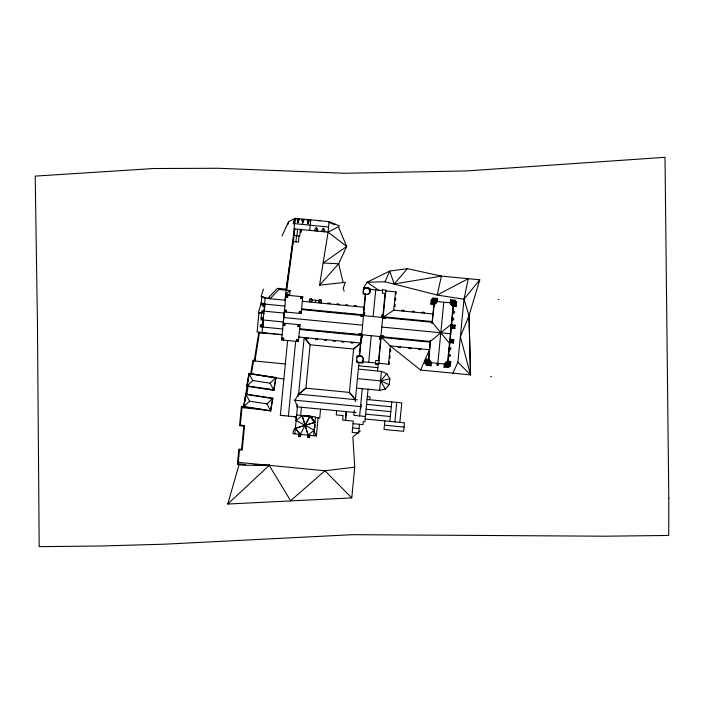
<?xml version="1.0" encoding="UTF-8"?>
<svg xmlns="http://www.w3.org/2000/svg" width="704" height="704" viewBox="0 0 704 704"><rect width="100%" height="100%" fill="white"/><g stroke="black" fill="none" stroke-linecap="round" stroke-linejoin="round"><path stroke-width="1.06" d="M453.587 327.281L451.739 327.826L451.018 327.034L451.933 325.354L452.751 327.888L453.561 327.228L452.954 325.45L451.713 327.809M262.847 327.061L263.314 320.003M377.511 370.982L378.162 364.329L375.417 364.065L375.778 360.395L379.174 360.73L378.84 364.118L375.443 363.792M345.479 420.367L346.289 411.629L345.444 420.358M296.261 418.845L296.446 416.874L280.342 415.307L287.61 340.507M318.12 417.894L316.369 435.961L293.022 433.69L293.322 430.593L295.337 428.34L314.943 422.365L309.954 416.302L302.139 415.545L308.475 436.269L308.106 435.151L308.66 434.711L309.1 436.058L307.842 436.471L307.402 435.125L308.123 435.16L314.186 430.17L296.094 420.534L296.63 415.008L315.48 416.847L313.65 435.697M243.382 464.719L239.078 464.614L227.762 504.038L351.771 497.886L354.728 467.192L352.88 436.938L360.307 430.839M245.106 406.613L244.57 407.264L242.079 407.026L240.319 425.119L244.578 425.533L242.185 450.164L239.483 449.9L238.137 463.813L245.441 464.526L245.37 465.221L237.371 464.446L238.858 449.134L241.56 449.398L243.813 426.158L239.554 425.744L241.446 406.261L243.822 406.49L249.066 373.63L250.721 373.894L252.921 360.105L254.32 360.325L258.808 332.2M285.331 363.986L253.51 360.888L251.434 374L250.738 373.798M254.945 361.029L259.389 332.948L267.634 333.089M261.087 304.48L261.862 296.578L265.426 298.294L285.463 300.238M261.43 326.92L261.633 324.87M262.117 319.889L262.31 317.83M262.777 313.086L262.979 311.027M263.463 306.046L263.657 303.996M279.602 289.52L279.699 288.534L270.151 298.751M284.9 300.186L293.251 237.274L295.108 218.31L329.12 221.628L339.733 226.063M354.728 467.192L324.914 470.765L290.611 500.738L269.21 465.353L269.315 464.262M283.237 323.127L300.036 324.764L298.399 341.563L281.6 339.926L285.956 295.117L302.755 296.745L301.127 313.544L284.328 311.916L283.263 323.127L284.97 325.23L285.155 323.312L283.052 325.046L284.97 325.23M283.703 338.193L283.518 340.111L281.794 338.008L283.703 338.193L281.6 339.926M286.431 310.182L286.246 312.101L284.513 309.998L286.431 310.182L284.328 311.916M287.69 297.22L287.874 295.302L285.771 297.035L287.69 297.22L285.956 295.117M293.392 241.613L293.99 235.462L299.737 236.025L300.379 229.451M294.122 235.479L294.765 228.906M290.11 290.541L289.731 294.43L285.498 294.017L290.11 290.541L278.907 289.458M297.158 219.199L297.889 222.737L299.279 219.402L297.158 219.199L299.279 219.419M295.926 241.859L296.525 235.708M297.889 222.737L298.214 219.34M296.93 235.752L297.572 229.178M299.05 235.954L298.461 242.106L293.269 241.604L286.713 290.215M301.91 219.657L302.641 223.203L304.031 219.868L301.91 219.657L304.031 219.877M301.462 229.557L301.206 232.188L300.124 232.082M302.641 223.203L302.966 219.798M307.296 220.185L308.018 223.722L309.417 220.387L307.296 220.185L309.417 220.405M288.394 416.09L295.662 341.29M296.674 339.46L296.49 341.37L298.593 339.645L296.674 339.46L298.399 341.563M297.933 326.489L298.118 324.57L299.851 326.674L297.933 326.489L300.036 324.764M299.394 311.441L299.209 313.359L301.312 311.626L299.394 311.441L301.127 313.544M300.652 298.478L300.846 296.56L302.57 298.663L300.652 298.478L302.755 296.745M308.018 223.722L308.352 220.326M309.751 230.366L310.772 219.842M294.8 433.858L297.616 404.738M298.434 396.273L304.154 337.542L310.13 344.67L305.906 388.177L298.778 394.152M314.565 230.833L314.697 229.513L316.413 227.577L317.724 229.803L317.601 231.123M316.078 230.982L316.413 227.577M305.976 337.718L305.906 338.501L308 338.703L308.07 337.92M306.715 330.141L306.786 329.428M308.642 310.262L308.713 309.549M309.452 301.972L309.69 299.42L311.256 298.927L311.784 299.622L311.538 302.174M298.61 434.236L298.382 436.577L300.476 436.779L300.705 434.438M300.652 415.404L301.444 407.264M308.801 330.343L308.88 329.63M310.737 310.464L310.798 309.751M321.631 231.519L321.754 230.199L323.479 228.263L324.79 230.49L324.667 231.81M315.436 302.553L315.656 300.256M323.145 231.669L323.479 228.263M315.524 338.65L315.445 339.425L317.539 339.627L317.61 338.853M316.254 331.074L316.325 330.361M318.19 311.194L318.261 310.482M318.982 302.905L319.238 300.353L319.889 299.772L321.332 300.555L321.077 303.107M307.727 435.116L307.498 437.457L309.593 437.659L309.822 435.318M318.349 331.276L318.419 330.563M320.285 311.397L320.355 310.684M344.142 291.183L343.165 288.244L345.347 282.295L319.546 285.208L328.099 232.144L329.12 221.628M324.386 339.504L324.306 340.287L326.401 340.49L326.48 339.715M325.125 331.927L325.186 331.223M327.052 312.048L327.122 311.344M327.862 303.758L327.932 302.984L330.026 303.186L329.956 303.97M327.219 332.138L327.281 331.426M329.146 312.259L329.217 311.546M320.575 409.13L319.713 418.044L315.401 417.63M333.238 340.366L333.168 341.15L335.262 341.352L335.342 340.569M333.978 332.79L334.048 332.077M335.914 312.91L335.984 312.198M336.714 304.621L336.794 303.846L338.888 304.049L338.809 304.823M336.072 332.992L336.142 332.279M338.008 313.113L338.078 312.4M339.02 333.846L339.143 332.578M342.1 341.229L342.021 342.012L344.124 342.214L344.194 341.431M342.839 333.652L342.91 332.939M344.766 313.773L344.837 313.06M345.576 305.483L345.646 304.7L347.75 304.911L347.67 305.686M336.679 410.696L336.266 414.911L343.094 415.571L342.654 420.094L353.294 421.124L352.194 432.441L358.618 433.066L359.462 424.301M344.934 333.854L345.004 333.142M346.861 313.975L346.931 313.262M350.962 342.091L350.882 342.874L352.977 343.077L353.056 342.294M351.692 334.514L351.762 333.802M353.628 314.635L353.698 313.922M354.429 306.346L354.508 305.562L356.602 305.765L356.523 306.548M353.786 334.717L353.857 334.004M355.722 314.838L355.793 314.125M358.899 334.497L358.987 333.634L361.768 333.907M360.765 315.33L360.677 316.193L363.466 316.457M380.855 336.626L390.324 345.919L420.596 370.031L470.545 374.889L460.363 336.688L468.996 315.647L479.785 279.814L441.434 276.091L407.387 268.673L389.708 271.066L367.136 282.19L363.669 287.672L363.044 294.078L365.614 294.334M359.506 334.558L359.586 333.687M361.284 316.246L361.363 315.383M360.492 334.646L360.571 333.784M362.27 316.342L362.349 315.48M360.941 334.69L361.02 333.828M362.718 316.386L362.806 315.524M359.181 356.558L361.231 335.438M363.229 314.846L365.288 293.735M354.35 410.265L353.848 415.36L365.402 416.486M355.168 401.773L358.987 362.472L362.824 362.842L363.264 358.266L361.566 356.215L360.21 356.083M359.559 356.594L365.666 293.77M362.542 334.849L362.278 337.63L361.416 337.55M364.408 315.682L364.681 312.902L363.818 312.814M367.558 294.527L369.635 292.829L369.89 290.171L368.192 288.103L365.526 287.857L363.466 289.555L363.211 292.195L364.918 294.263M366.67 294.43L367.576 294.527L369.626 292.838L370.066 288.297L363.669 287.672M359.63 415.923L362.278 388.67M360.774 408.751L361.187 404.501M368.685 362.305L371.263 335.694M373.129 316.527L375.716 289.925M368.051 389.233L364.883 421.898L363.238 421.74L362.956 424.635L353.047 423.676M369.688 399.749L369.97 396.827L367.338 396.572M379.993 336.547L379.72 339.328L380.582 339.416M381.85 317.381L382.122 314.591L382.985 314.679M378.189 364.056L378.268 363.238L389.33 364.311L389.532 362.217L388.749 362.138M378.514 360.659L385.053 293.427M378.91 360.606L381.163 337.374M383.17 316.782L385.422 293.559M381.594 336.706L381.674 335.843M383.372 318.393L383.46 317.53M382.043 336.75L382.131 335.887M383.83 318.437L383.909 317.574M383.029 336.838L383.117 335.975M384.815 318.534L384.894 317.671M383.636 336.899L383.715 336.037L380.934 335.764M385.502 317.733L385.414 318.595L382.633 318.322M356.497 388.106L379.614 390.35L381.454 371.369L358.345 369.116M388.546 364.232L390.324 345.919L429.493 349.721L420.596 370.031M383.566 316.897L393.8 310.174L395.586 291.852M384.85 420.922L384.014 429.431L403.638 431.341L404.466 422.822L365.165 419.003M379.614 390.35L385.37 389.083L389.277 384.674L389.849 378.805L386.857 373.718L381.454 371.369M389.884 421.406L391.785 401.896M398.341 346.694L398.27 347.477L400.365 347.679L400.435 346.896M399.08 339.117L399.15 338.404M401.016 319.238L401.078 318.525M401.817 310.948L401.896 310.174L403.99 310.376L403.911 311.15M401.174 339.319L401.245 338.606M403.11 319.44L403.172 318.727M394.874 421.89L396.766 402.38M399.854 422.382L401.755 402.864L367.057 399.494M408.857 347.714L408.786 348.498L410.881 348.7L410.951 347.917M412.333 311.969L412.412 311.194L414.506 311.397L414.427 312.18M418.66 348.674L418.59 349.448L420.684 349.65L420.754 348.876M419.399 341.097L419.47 340.384M421.326 321.218L421.397 320.505M422.136 312.928L422.215 312.145L424.31 312.347L424.23 313.13M421.494 341.299L421.564 340.586M423.421 321.42L423.491 320.707M431.323 362.71L431.024 365.79L426.668 365.367L425.04 363.387L425.462 359.031L428.542 359.33L428.472 360.087M433.954 303.609L433.884 304.366L430.804 304.066L431.226 299.71L433.206 298.082L437.562 298.505L437.263 301.585M431.534 302.095L431.746 299.974L433.391 298.619L435.512 298.83L436.867 300.476L436.665 302.597L435.019 303.952L432.89 303.741L431.534 302.095L434.007 301.347M427.504 359.99L429.466 360.184L430.698 361.68L430.514 363.607L428.437 362.507M428.05 364.751L427.082 364.654L425.823 363.15L426.008 361.222L427.539 359.999L429.466 360.184L430.698 361.68L430.478 363.607M428.366 361.328L430.417 340.208L428.85 360.307M433.998 303.433L432.045 323.488L434.377 303.468M436.99 363.264L436.823 365.015L438.53 365.182L438.698 363.431M437.677 365.103L443.784 302.218M447.726 361.196L450.806 361.495L450.384 365.851L448.404 367.479L444.048 367.057L444.347 363.977M450.287 302.852L450.586 299.772L454.942 300.194L456.579 302.174L456.148 306.53L453.068 306.231M450.692 303.961L450.894 301.84L452.549 300.485L454.67 300.687L456.025 302.333L455.814 304.454L454.168 305.809L452.047 305.606L450.692 303.961L453.156 303.204M449.838 363.537L449.662 365.473L448.166 366.705L446.239 366.511L445.007 365.015L445.174 363.088L446.688 361.856L448.624 362.041L449.856 363.546L449.662 365.473L448.149 366.696L446.23 366.511L444.99 365.015M447.269 364.188L445.192 363.088L446.688 361.856L448.624 362.041L449.856 363.546L447.612 364.223L449.856 363.546M447.207 366.608L446.239 366.511L447.339 364.443L446.239 366.511M447.401 364.619L453.2 304.938M447.779 364.654L453.578 304.973M453.438 343.015L452.822 342.452L453.059 340.014L453.772 339.574L453.438 343.015L449.53 342.637M454.837 328.61L454.23 328.046L454.467 325.6L455.171 325.169L454.837 328.61L450.93 328.231M452.866 373.173L457.882 362.19L464.006 299.244L468.274 278.696L437.202 295.038L385.07 281.794L367.136 282.19L378.646 290.25M369.618 292.829L369.882 290.171L368.183 288.112M264.176 311.142L265.082 304.128M451.607 339.891L450.551 339.759L451.317 342.311L452.294 340.639M246.84 394.68L248.116 385.862M246.787 386.179L248.908 373.419L276.056 377.564L273.935 390.333L246.787 386.179L252.762 380.547L270.081 383.196L276.056 377.564M243.628 406.833L245.749 394.073L272.897 398.226L270.776 410.986L243.628 406.833L249.603 401.21L266.922 403.858L272.897 398.226M449.583 341.361L452.25 340.666L451.59 339.882L450.296 342.214L449.583 341.361L449.759 340.358C452.734 340.419 451.018 343.244 452.1 341.66M287.786 224.787L288.64 221.628L295.108 218.31L294.58 223.652L310.253 225.183M263.472 289.212L261.158 296.349L267.749 298.514L269.685 297.528M282.04 235.91L288.64 221.628M385.07 281.794L389.708 271.066L394.196 284.002L441.434 276.091L437.202 295.038L464.006 299.244L479.785 279.814M428.217 362.243L427.539 359.999L426.043 361.231L425.85 363.158L425.04 363.387M426.668 365.367L427.055 364.646L429.018 364.839L430.514 363.607L430.698 361.68L428.454 362.366L430.698 361.68M445.007 365.015L447.251 364.329L445.007 365.015L445.192 363.088M308.66 434.711L308.123 435.16L305.14 425.348L309.945 416.293L314.943 422.338L295.337 428.34L300.318 434.403L299.754 435.424L309.954 416.293M432.89 303.741L434.104 301.47M434.298 301.101L435.512 298.83M452.047 305.606L453.262 303.327M453.455 302.966L454.942 300.194M427.082 364.654L428.19 362.578L427.082 364.654L425.85 363.158L426.026 361.222L428.111 362.331M428.366 362.252L429.466 360.184M295.337 428.34L300.318 434.394L299.869 433.858L299.174 435.098L300.326 435.741L300.942 434.456M430.514 363.607L429.018 364.839L427.064 364.637M335.025 224.101L334.62 224.717L328.715 222.244M394.196 284.002L407.387 268.673M357.421 378.611L380.53 380.864L386.857 373.718M319.546 285.208L338.677 263.806L346.667 246.47L338.413 226.75L328.099 232.144L294.078 228.844L294.659 228.897L294.175 233.834L293.594 233.781M267.749 298.514L277.358 288.314L286.158 289.168L293.621 237.327M227.762 504.038L269.21 465.353L254.144 464.983M360.756 343.042L353.628 349.017L310.121 344.793L304.154 337.542M360.888 342.927L353.637 348.894L349.413 392.401L355.379 399.652M433.462 298.866L431.948 300.098L431.763 302.025L433.013 303.521M430.804 304.066L432.379 302.773M435.996 299.798L437.562 298.505M434.94 303.706L436.436 302.474L436.63 300.546L435.38 299.05M296.094 420.534L302.148 415.545L312.567 416.566L312.312 419.17L314.943 422.365M451.114 301.954L452.628 300.722L454.564 300.916L455.796 302.412M455.602 304.339L454.089 305.571L452.162 305.386L450.93 303.882M451.334 324.13L430.302 341.431L299.649 328.733M449.75 340.41L450.534 339.768L449.759 340.358M444.048 367.057L445.861 365.57M448.994 362.991L450.806 361.495M356.858 357.658L358.926 355.969L361.583 356.224L363.264 358.274L363.009 360.932L360.941 362.622L358.283 362.375L356.611 360.316M294.967 219.736L293.559 220.862L293.313 223.441L294.483 224.629M451.053 327.07L453.64 326.242M449.61 341.422L450.93 341.035M434.403 301.224L436.867 300.476M453.552 303.09L456.579 302.174M451.915 325.362L451.044 326.014M385.37 389.083L380.53 380.864L389.849 378.805M245.37 465.221L269.21 465.353M292.943 416.53L296.454 416.83M360.677 356.136L357.042 355.784L356.426 362.19L362.824 362.815M317.812 220.528L319.95 220.739M310.244 225.262L328.592 227.049M498.256 299.376L498.942 299.446M369.97 289.362L382.562 290.585M385.299 290.858L396.361 291.931L396.158 294.026L395.375 293.946M436.515 301.514L451.238 302.94M394.962 298.232L395.745 298.302L395.542 300.397L394.759 300.326M394.363 304.392L395.146 304.462L394.944 306.557L394.161 306.486M452.575 311.309L454.335 311.476L454.168 313.183L452.408 313.016M452.496 312.162L454.247 312.33M311.758 299.878L319.211 300.599M302.315 301.277L364.355 307.314M393.8 310.174L432.969 313.975M451.924 318.058L453.675 318.226L453.508 319.933L451.757 319.766M451.836 318.912L453.596 319.079M264.915 303.503L261.202 303.142L258.421 312.655L263.974 313.201M363.757 313.421L364.619 313.5M382.061 315.198L382.923 315.278M284.9 306.055L262.486 303.882L262.284 305.932L264.66 306.161M363.66 314.406L364.522 314.486M381.964 316.184L382.826 316.263M363.616 314.855L364.478 314.934M381.92 316.633L382.782 316.721M301.585 308.854L363.616 314.89M382.782 316.747L432.23 321.552M301.514 309.566L432.168 322.265L449.469 343.297M451.264 324.79L455.171 325.169M451.22 325.283L454.467 325.6M451.211 325.371L454.089 325.653M453.552 326.744L454.344 326.823M450.982 327.73L454.23 328.046M284.214 313.095L261.8 310.913L260.938 319.774L283.351 321.948M260.242 313.086L258.914 312.963L257.066 332.024L262.099 332.517M283.782 317.522L362.613 325.178M381.779 327.043L450.78 333.749M261.14 317.715L263.516 317.944M449.865 339.196L453.772 339.574M449.821 339.698L453.059 340.014M452.153 341.158L452.945 341.229M452.461 342.329L449.592 342.047L452.822 342.452M262.83 324.984L260.454 324.755L260.251 326.806L282.665 328.988M299.578 329.446L362.472 335.597M379.914 337.286L430.232 342.144M361.566 335.958L362.428 336.046M379.87 337.744L380.732 337.823M361.469 336.943L362.331 337.031M379.773 338.73L380.635 338.809M449.046 347.662L450.798 347.829L450.63 349.536L448.879 349.369M448.958 348.515L450.718 348.682M282.102 334.805L262.064 332.86L265.153 297.66M298.839 337.022L360.879 343.05M448.386 354.411L450.146 354.578L449.979 356.286L448.219 356.118M389.972 349.606L390.746 349.677L390.544 351.771L389.77 351.701M448.307 355.265L450.058 355.432M389.374 355.766L390.148 355.837L389.946 357.931L389.171 357.861M430.294 362.613L447.427 364.276M362.93 361.742L375.531 362.974M490.75 376.622L491.524 376.702M358.67 365.79L377.872 367.664M254.496 359.225L255.182 359.295M297.792 394.055L357.271 399.837M366.582 404.369L391.31 406.771M294.105 400.127L360.985 406.63M366.106 409.244L390.834 411.655M296.551 406.789L356.039 412.57M365.64 414.128L390.359 416.53M242.018 407.634L265.082 409.869M384.428 425.181L404.052 427.082M352.634 427.909L359.058 428.534M314.714 424.706L315.207 424.758L314.908 427.874L314.415 427.83M238.278 462.334L324.914 470.765L351.771 497.886M364.927 294.263L367.567 294.527M452.619 300.722L454.546 300.925M269.79 333.309L275.167 333.863M277.323 334.083L281.626 334.523M280.35 415.263L283.844 415.65M261.598 312.972L263.965 313.289M251.442 373.868L283.87 379.042M258.641 387.508L260.744 387.842M262.847 388.177L264.959 388.511M268.11 389.013L270.213 389.347M447.234 366.3L448.166 366.705M428.076 364.434L429.018 364.839L428.331 362.595M380.53 380.864L389.277 384.674M452.329 326.63L451.07 326.049L453.561 327.246M450.278 342.197L449.654 341.422M450.894 301.84L453.174 303.054M453.543 303.248L455.814 304.454M431.226 299.71L434.025 301.189M434.386 301.382L436.665 302.597M447.594 364.364L450.384 365.851M328.099 232.144L346.667 246.47L323.189 262.962L338.677 263.806L343.191 282.638M457.882 362.19L470.545 374.889L468.996 315.647L464.006 299.244M355.388 399.529L349.413 392.401L305.906 388.177L298.654 394.143L294.923 400.171L297.414 406.877M450.586 299.772L451.88 301.338M454.854 304.955L456.148 306.53M425.462 359.031L426.985 360.853M429.563 363.986L431.024 365.79M299.869 433.858L300.3 434.394M270.081 383.196L273.935 390.333M266.922 403.858L270.776 410.986M248.908 373.419L252.762 380.547M245.749 394.073L249.603 401.21M314.046 431.587L316.369 435.961M302.139 415.545L305.14 425.348M452.549 300.485L453.297 302.949M453.42 303.345L454.168 305.809M433.206 298.082L434.139 301.092M434.262 301.488L435.019 303.952M446.688 361.856L447.374 364.1M447.489 364.461L448.404 367.479M470.545 374.889L468.996 315.647M668.8 498.265L668.73 535.462L604.762 536.202L352.519 534.679L164.507 544.201L101.138 545.978L39.186 546.682L37.453 323.391L35.2 176.106L153.833 168.52L218.293 168.265L345.18 173.272L466.752 170.914L664.998 157.318L668.8 498.265M309.487 299.402L309.311 301.171L311.819 301.418L311.995 299.649L311.274 298.725L309.487 299.402M319.026 300.326L318.859 302.104L321.358 302.342L321.534 300.573L320.813 299.649L319.026 300.326M382.642 289.766L382.307 293.163L385.704 293.489L386.038 290.092L382.642 289.766M249.216 373.762L247.157 385.854L273.671 389.99L275.73 377.898L249.216 373.762M246.013 394.407L243.954 406.507L270.468 410.643L272.527 398.552L246.013 394.407M448.624 362.041L447.515 364.118L448.624 362.041M365.534 287.857L363.484 289.546L365.526 287.857M428.094 362.472L425.85 363.158L428.102 362.472M452.197 340.648L451.554 339.865L452.214 340.692"/></g></svg>
